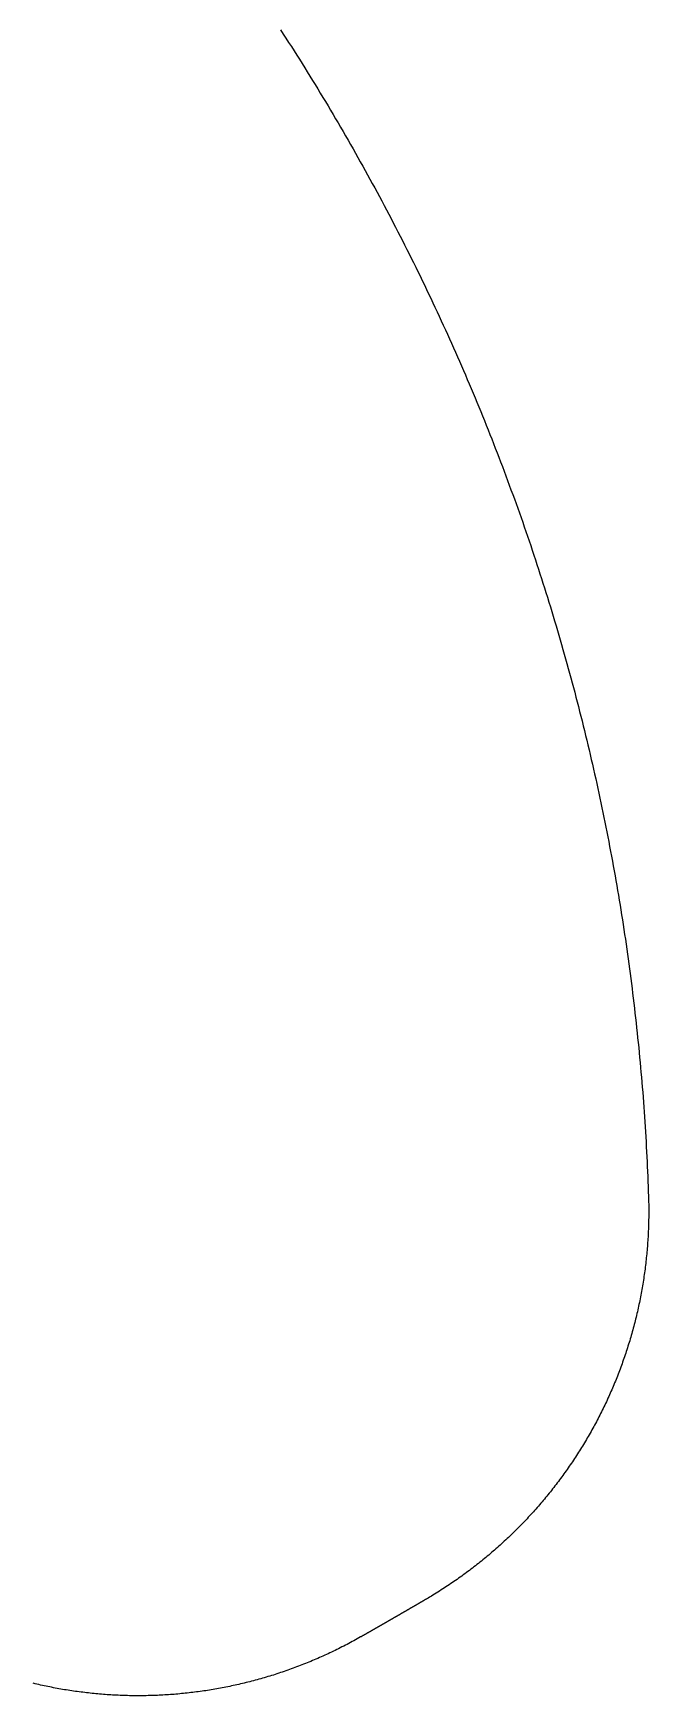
# Model space of a CAD drawing. Header units: millimetres. Extents: x 0 to 300, y 0 to 160.
# Drawn here: x 187.761 to 188.856, y 115.118 to 118.077 of the extents above; entities that cross this region are included whole.
import ezdxf

# ---------------------------------------------------------------- set-up
doc = ezdxf.new("R2010")
doc.units = ezdxf.units.MM
doc.header["$MEASUREMENT"] = 0
doc.layers.add('Layer 1', color=1, linetype='Continuous', true_color=0xff0000)

msp = doc.modelspace()

# ---------------------------------------------------------------- linework, layer by layer
at = {"layer": 'Layer 1'}
msp.add_lwpolyline([(188.2008, 118.0832), (188.2056, 118.0757), (188.2104, 118.0683), (188.2152, 118.0608), (188.22, 118.0534), (188.2248, 118.0459), (188.2295, 118.0384), (188.2343, 118.0309), (188.239, 118.0234), (188.2437, 118.0159), (188.2484, 118.0084), (188.253, 118.0009), (188.2577, 117.9933), (188.2623, 117.9858), (188.2669, 117.9782), (188.2715, 117.9707), (188.2761, 117.9631), (188.2806, 117.9555), (188.2852, 117.9479), (188.2897, 117.9403), (188.2942, 117.9327), (188.2987, 117.9251), (188.3032, 117.9175), (188.3077, 117.9098), (188.3121, 117.9022), (188.3165, 117.8945), (188.3209, 117.8869), (188.3253, 117.8792), (188.3297, 117.8715), (188.334, 117.8638), (188.3384, 117.8561), (188.3427, 117.8484), (188.347, 117.8407), (188.3513, 117.833), (188.3556, 117.8253), (188.3598, 117.8175), (188.364, 117.8098), (188.3683, 117.802), (188.3725, 117.7943), (188.3766, 117.7865), (188.3808, 117.7787), (188.385, 117.7709), (188.3891, 117.7631), (188.3932, 117.7553), (188.3973, 117.7475), (188.4014, 117.7397), (188.4054, 117.7318), (188.4095, 117.724), (188.4135, 117.7162), (188.4175, 117.7083), (188.4215, 117.7004), (188.4255, 117.6926), (188.4294, 117.6847), (188.4334, 117.6768), (188.4373, 117.6689), (188.4412, 117.661), (188.4451, 117.6531), (188.4489, 117.6452), (188.4528, 117.6373), (188.4566, 117.6293), (188.4604, 117.6214), (188.4642, 117.6134), (188.468, 117.6055), (188.4718, 117.5975), (188.4755, 117.5895), (188.4792, 117.5816), (188.483, 117.5736), (188.4866, 117.5656), (188.4903, 117.5576), (188.494, 117.5496), (188.4976, 117.5415), (188.5012, 117.5335), (188.5048, 117.5255), (188.5084, 117.5174), (188.512, 117.5094), (188.5155, 117.5013), (188.5191, 117.4933), (188.5226, 117.4852), (188.5261, 117.4771), (188.5296, 117.4691), (188.533, 117.461), (188.5365, 117.4529), (188.5399, 117.4448), (188.5433, 117.4367), (188.5467, 117.4285), (188.5501, 117.4204), (188.5534, 117.4123), (188.5568, 117.4041), (188.5601, 117.396), (188.5634, 117.3878), (188.5667, 117.3797), (188.5699, 117.3715), (188.5732, 117.3633), (188.5764, 117.3552), (188.5796, 117.347), (188.5828, 117.3388), (188.586, 117.3306), (188.5891, 117.3224), (188.5923, 117.3142), (188.5954, 117.3059), (188.5985, 117.2977), (188.6016, 117.2895), (188.6047, 117.2812), (188.6077, 117.273), (188.6107, 117.2647), (188.6138, 117.2565), (188.6168, 117.2482), (188.6197, 117.2399), (188.6227, 117.2317), (188.6256, 117.2234), (188.6286, 117.2151), (188.6315, 117.2068), (188.6344, 117.1985), (188.6372, 117.1902), (188.6401, 117.1819), (188.6429, 117.1735), (188.6457, 117.1652), (188.6485, 117.1569), (188.6513, 117.1485), (188.6541, 117.1402), (188.6568, 117.1318), (188.6595, 117.1235), (188.6622, 117.1151), (188.6649, 117.1067), (188.6676, 117.0984), (188.6703, 117.09), (188.6729, 117.0816), (188.6755, 117.0732), (188.6781, 117.0648), (188.6807, 117.0564), (188.6832, 117.048), (188.6858, 117.0396), (188.6883, 117.0312), (188.6908, 117.0227), (188.6933, 117.0143), (188.6958, 117.0059), (188.6982, 116.9974), (188.7007, 116.989), (188.7031, 116.9805), (188.7055, 116.9721), (188.7078, 116.9636), (188.7102, 116.9551), (188.7125, 116.9467), (188.7149, 116.9382), (188.7172, 116.9297), (188.7195, 116.9212), (188.7217, 116.9127), (188.724, 116.9042), (188.7262, 116.8957), (188.7284, 116.8872), (188.7306, 116.8787), (188.7328, 116.8701), (188.7349, 116.8616), (188.7371, 116.8531), (188.7392, 116.8446), (188.7413, 116.836), (188.7434, 116.8275), (188.7455, 116.8189), (188.7475, 116.8104), (188.7495, 116.8018), (188.7515, 116.7932), (188.7535, 116.7847), (188.7555, 116.7761), (188.7575, 116.7675), (188.7594, 116.7589), (188.7613, 116.7503), (188.7632, 116.7417), (188.7651, 116.7331), (188.7669, 116.7245), (188.7688, 116.7159), (188.7706, 116.7073), (188.7724, 116.6987), (188.7742, 116.6901), (188.776, 116.6815), (188.7777, 116.6728), (188.7794, 116.6642), (188.7812, 116.6556), (188.7828, 116.6469), (188.7845, 116.6383), (188.7862, 116.6296), (188.7878, 116.621), (188.7894, 116.6123), (188.791, 116.6037), (188.7926, 116.595), (188.7942, 116.5863), (188.7957, 116.5776), (188.7972, 116.569), (188.7987, 116.5603), (188.8002, 116.5516), (188.8017, 116.5429), (188.8031, 116.5342), (188.8046, 116.5255), (188.806, 116.5168), (188.8074, 116.5081), (188.8088, 116.4994), (188.8101, 116.4907), (188.8114, 116.482), (188.8128, 116.4732), (188.8141, 116.4645), (188.8153, 116.4558), (188.8166, 116.4471), (188.8178, 116.4383), (188.8191, 116.4296), (188.8203, 116.4208), (188.8214, 116.4121), (188.8226, 116.4033), (188.8238, 116.3946), (188.8249, 116.3858), (188.826, 116.3771), (188.8271, 116.3683), (188.8281, 116.3596), (188.8292, 116.3508), (188.8302, 116.342), (188.8312, 116.3332), (188.8322, 116.3245), (188.8332, 116.3157), (188.8342, 116.3069), (188.8351, 116.2981), (188.836, 116.2893), (188.8369, 116.2805), (188.8378, 116.2717), (188.8387, 116.2629), (188.8395, 116.2541), (188.8403, 116.2453), (188.8411, 116.2365), (188.8419, 116.2277), (188.8427, 116.2189), (188.8434, 116.2101), (188.8441, 116.2012), (188.8449, 116.1924), (188.8455, 116.1836), (188.8462, 116.1748), (188.8469, 116.1659), (188.8475, 116.1571), (188.8481, 116.1483), (188.8487, 116.1394), (188.8493, 116.1306), (188.8498, 116.1218), (188.8503, 116.1129), (188.8509, 116.1041), (188.8514, 116.0952), (188.8518, 116.0864), (188.8523, 116.0775), (188.8527, 116.0686), (188.8531, 116.0598), (188.8535, 116.0509), (188.8539, 116.0421), (188.8543, 116.0332), (188.8546, 116.0243), (188.8549, 116.0155), (188.8552, 116.0066), (188.8554, 116.0032), (188.8554, 115.9997), (188.8555, 115.9963), (188.8556, 115.9929), (188.8556, 115.9894), (188.8557, 115.986), (188.8557, 115.9826), (188.8557, 115.9792), (188.8557, 115.9757), (188.8556, 115.9723), (188.8556, 115.9689), (188.8555, 115.9655), (188.8555, 115.9621), (188.8554, 115.9587), (188.8553, 115.9553), (188.8552, 115.9519), (188.855, 115.9485), (188.8549, 115.9451), (188.8547, 115.9417), (188.8546, 115.9383), (188.8544, 115.9349), (188.8542, 115.9315), (188.854, 115.9281), (188.8537, 115.9247), (188.8535, 115.9213), (188.8532, 115.9179), (188.853, 115.9146), (188.8527, 115.9112), (188.8524, 115.9078), (188.8521, 115.9044), (188.8518, 115.9011), (188.8514, 115.8977), (188.8511, 115.8944), (188.8507, 115.891), (188.8503, 115.8876), (188.8499, 115.8843), (188.8495, 115.8809), (188.8491, 115.8776), (188.8486, 115.8743), (188.8482, 115.8709), (188.8477, 115.8676), (188.8472, 115.8642), (188.8467, 115.8609), (188.8462, 115.8576), (188.8457, 115.8543), (188.8452, 115.8509), (188.8446, 115.8476), (188.844, 115.8443), (188.8435, 115.841), (188.8429, 115.8377), (188.8423, 115.8344), (188.8416, 115.8311), (188.841, 115.8278), (188.8404, 115.8245), (188.8397, 115.8212), (188.839, 115.8179), (188.8383, 115.8147), (188.8376, 115.8114), (188.8369, 115.8081), (188.8362, 115.8049), (188.8355, 115.8016), (188.8347, 115.7983), (188.8339, 115.7951), (188.8332, 115.7918), (188.8324, 115.7886), (188.8316, 115.7853), (188.8307, 115.7821), (188.8299, 115.7789), (188.8291, 115.7756), (188.8282, 115.7724), (188.8273, 115.7692), (188.8264, 115.766), (188.8255, 115.7628), (188.8246, 115.7595), (188.8237, 115.7563), (188.8227, 115.7531), (188.8218, 115.7499), (188.8208, 115.7468), (188.8198, 115.7436), (188.8188, 115.7404), (188.8178, 115.7372), (188.8168, 115.734), (188.8158, 115.7309), (188.8147, 115.7277), (188.8137, 115.7246), (188.8126, 115.7214), (188.8115, 115.7183), (188.8104, 115.7151), (188.8093, 115.712), (188.8082, 115.7089), (188.8071, 115.7057), (188.8059, 115.7026), (188.8048, 115.6995), (188.8036, 115.6964), (188.8024, 115.6933), (188.8012, 115.6902), (188.8, 115.6871), (188.7988, 115.684), (188.7975, 115.6809), (188.7963, 115.6778), (188.795, 115.6748), (188.7937, 115.6717), (188.7924, 115.6686), (188.7911, 115.6656), (188.7898, 115.6625), (188.7885, 115.6595), (188.7872, 115.6565), (188.7858, 115.6534), (188.7845, 115.6504), (188.7831, 115.6474), (188.7817, 115.6444), (188.7803, 115.6414), (188.7789, 115.6383), (188.7775, 115.6354), (188.776, 115.6324), (188.7746, 115.6294), (188.7731, 115.6264), (188.7716, 115.6234), (188.7701, 115.6205), (188.7686, 115.6175), (188.7671, 115.6146), (188.7656, 115.6116), (188.7641, 115.6087), (188.7625, 115.6057), (188.761, 115.6028), (188.7594, 115.5999), (188.7578, 115.597), (188.7562, 115.5941), (188.7546, 115.5912), (188.753, 115.5883), (188.7514, 115.5854), (188.7497, 115.5825), (188.7481, 115.5796), (188.7464, 115.5768), (188.7447, 115.5739), (188.743, 115.571), (188.7413, 115.5682), (188.7396, 115.5654), (188.7379, 115.5625), (188.7361, 115.5597), (188.7344, 115.5569), (188.7326, 115.5541), (188.7308, 115.5513), (188.7291, 115.5485), (188.7273, 115.5457), (188.7255, 115.5429), (188.7236, 115.5401), (188.7218, 115.5373), (188.72, 115.5346), (188.7181, 115.5318), (188.7162, 115.5291), (188.7144, 115.5264), (188.7125, 115.5236), (188.7106, 115.5209), (188.7087, 115.5182), (188.7067, 115.5155), (188.7048, 115.5128), (188.7028, 115.5101), (188.7009, 115.5074), (188.6989, 115.5047), (188.6969, 115.5021), (188.6949, 115.4994), (188.6929, 115.4967), (188.6909, 115.4941), (188.6889, 115.4915), (188.6869, 115.4888), (188.6848, 115.4862), (188.6827, 115.4836), (188.6807, 115.481), (188.6786, 115.4784), (188.6765, 115.4758), (188.6744, 115.4732), (188.6723, 115.4707), (188.6702, 115.4681), (188.668, 115.4655), (188.6659, 115.463), (188.6637, 115.4605), (188.6615, 115.4579), (188.6594, 115.4554), (188.6572, 115.4529), (188.655, 115.4504), (188.6527, 115.4479), (188.6505, 115.4454), (188.6483, 115.4429), (188.646, 115.4405), (188.6438, 115.438), (188.6415, 115.4356), (188.6392, 115.4331), (188.6369, 115.4307), (188.6346, 115.4283), (188.6323, 115.4259), (188.63, 115.4234), (188.6277, 115.4211), (188.6253, 115.4187), (188.623, 115.4163), (188.6206, 115.4139), (188.6182, 115.4116), (188.6158, 115.4092), (188.6134, 115.4069), (188.611, 115.4045), (188.6086, 115.4022), (188.6062, 115.3999), (188.6038, 115.3976), (188.6013, 115.3953), (188.5988, 115.393), (188.5964, 115.3907), (188.5939, 115.3885), (188.5914, 115.3862), (188.5889, 115.384), (188.5864, 115.3817), (188.5839, 115.3795), (188.5813, 115.3773), (188.5788, 115.3751), (188.5762, 115.3729), (188.5737, 115.3707), (188.5711, 115.3685), (188.5685, 115.3664), (188.5659, 115.3642), (188.5633, 115.3621), (188.5607, 115.3599), (188.5581, 115.3578), (188.5555, 115.3557), (188.5528, 115.3536), (188.5502, 115.3515), (188.5475, 115.3494), (188.5448, 115.3473), (188.5421, 115.3453), (188.5395, 115.3432), (188.5368, 115.3412), (188.534, 115.3391), (188.5313, 115.3371), (188.5286, 115.3351), (188.5258, 115.3331), (188.5231, 115.3311), (188.5203, 115.3291), (188.5176, 115.3272), (188.5148, 115.3252), (188.512, 115.3233), (188.5092, 115.3213), (188.5064, 115.3194), (188.5036, 115.3175), (188.5007, 115.3156), (188.4979, 115.3137), (188.495, 115.3118), (188.4922, 115.31), (188.4893, 115.3081), (188.4864, 115.3063), (188.4835, 115.3044), (188.4807, 115.3026), (188.4777, 115.3008), (188.4748, 115.299), (188.4719, 115.2972), (188.469, 115.2954), (188.466, 115.2936), (188.4631, 115.2919), (188.4601, 115.2901), (188.4597, 115.2899), (188.4592, 115.2896), (188.4587, 115.2893), (188.4583, 115.2891), (188.4578, 115.2888), (188.4574, 115.2885), (188.4569, 115.2883), (188.4565, 115.288), (188.456, 115.2877), (188.4556, 115.2875), (188.4551, 115.2872), (188.4547, 115.2869), (188.4542, 115.2867), (188.4537, 115.2864), (188.4533, 115.2861), (188.4528, 115.2859), (188.4524, 115.2856), (188.4519, 115.2853), (188.4515, 115.2851), (188.451, 115.2848), (188.4506, 115.2845), (188.4501, 115.2843), (188.4496, 115.284), (188.4492, 115.2837), (188.4487, 115.2835), (188.4483, 115.2832), (188.4478, 115.2829), (188.4474, 115.2827), (188.4469, 115.2824), (188.4465, 115.2821), (188.446, 115.2819), (188.4455, 115.2816), (188.4451, 115.2813), (188.4446, 115.2811), (188.4442, 115.2808), (188.4437, 115.2805), (188.4433, 115.2803), (188.4428, 115.28), (188.4424, 115.2797), (188.4419, 115.2795), (188.4415, 115.2792), (188.441, 115.2789), (188.4405, 115.2787), (188.4401, 115.2784), (188.4396, 115.2781), (188.4392, 115.2779), (188.4387, 115.2776), (188.4383, 115.2773), (188.4378, 115.2771), (188.4374, 115.2768), (188.4369, 115.2765), (188.4364, 115.2763), (188.436, 115.276), (188.4355, 115.2757), (188.4351, 115.2755), (188.4346, 115.2752), (188.4342, 115.2749), (188.4337, 115.2747), (188.4333, 115.2744), (188.4328, 115.2742), (188.4323, 115.2739), (188.4319, 115.2736), (188.4314, 115.2734), (188.431, 115.2731), (188.4305, 115.2728), (188.4301, 115.2726), (188.4296, 115.2723), (188.4291, 115.272), (188.4287, 115.2718), (188.4282, 115.2715), (188.4278, 115.2712), (188.4273, 115.271), (188.4269, 115.2707), (188.4264, 115.2704), (188.426, 115.2702), (188.4255, 115.2699), (188.425, 115.2696), (188.4246, 115.2694), (188.4241, 115.2691), (188.4237, 115.2688), (188.4232, 115.2686), (188.4228, 115.2683), (188.4223, 115.2681), (188.4219, 115.2678), (188.4214, 115.2675), (188.4209, 115.2673), (188.4205, 115.267), (188.42, 115.2667), (188.4196, 115.2665), (188.4191, 115.2662), (188.4187, 115.2659), (188.4182, 115.2657), (188.4177, 115.2654), (188.4173, 115.2651), (188.4168, 115.2649), (188.4164, 115.2646), (188.4159, 115.2644), (188.4155, 115.2641), (188.415, 115.2638), (188.4146, 115.2636), (188.4141, 115.2633), (188.4136, 115.263), (188.4132, 115.2628), (188.4127, 115.2625), (188.4123, 115.2622), (188.4118, 115.262), (188.4114, 115.2617), (188.4109, 115.2614), (188.4105, 115.2612), (188.41, 115.2609), (188.4095, 115.2607), (188.4091, 115.2604), (188.4086, 115.2601), (188.4082, 115.2599), (188.4077, 115.2596), (188.4073, 115.2593), (188.4068, 115.2591), (188.4063, 115.2588), (188.4059, 115.2585), (188.4054, 115.2583), (188.405, 115.258), (188.4045, 115.2578), (188.4041, 115.2575), (188.4036, 115.2572), (188.4031, 115.257), (188.4027, 115.2567), (188.4022, 115.2564), (188.4018, 115.2562), (188.4013, 115.2559), (188.4009, 115.2556), (188.4004, 115.2554), (188.4, 115.2551), (188.3995, 115.2549), (188.399, 115.2546), (188.3986, 115.2543), (188.3981, 115.2541), (188.3977, 115.2538), (188.3972, 115.2535), (188.3968, 115.2533), (188.3963, 115.253), (188.3958, 115.2527), (188.3954, 115.2525), (188.3949, 115.2522), (188.3945, 115.252), (188.394, 115.2517), (188.3936, 115.2514), (188.3931, 115.2512), (188.3926, 115.2509), (188.3922, 115.2506), (188.3917, 115.2504), (188.3913, 115.2501), (188.3908, 115.2499), (188.3904, 115.2496), (188.3899, 115.2493), (188.3894, 115.2491), (188.389, 115.2488), (188.3885, 115.2485), (188.3881, 115.2483), (188.3876, 115.248), (188.3872, 115.2477), (188.3867, 115.2475), (188.3862, 115.2472), (188.3858, 115.247), (188.3853, 115.2467), (188.3849, 115.2464), (188.3844, 115.2462), (188.384, 115.2459), (188.3835, 115.2456), (188.383, 115.2454), (188.3826, 115.2451), (188.3821, 115.2449), (188.3817, 115.2446), (188.3812, 115.2443), (188.3808, 115.2441), (188.3803, 115.2438), (188.3798, 115.2435), (188.3794, 115.2433), (188.3789, 115.243), (188.3785, 115.2428), (188.378, 115.2425), (188.3776, 115.2422), (188.3771, 115.242), (188.3766, 115.2417), (188.3762, 115.2415), (188.3757, 115.2412), (188.3753, 115.2409), (188.3748, 115.2407), (188.3744, 115.2404), (188.3739, 115.2401), (188.3734, 115.2399), (188.373, 115.2396), (188.3725, 115.2394), (188.3721, 115.2391), (188.3716, 115.2388), (188.3712, 115.2386), (188.3707, 115.2383), (188.3702, 115.238), (188.3698, 115.2378), (188.3693, 115.2375), (188.3689, 115.2373), (188.3684, 115.237), (188.368, 115.2367), (188.3675, 115.2365), (188.367, 115.2362), (188.3666, 115.2359), (188.3661, 115.2357), (188.3657, 115.2354), (188.3652, 115.2352), (188.3648, 115.2349), (188.3643, 115.2346), (188.3638, 115.2344), (188.3634, 115.2341), (188.3629, 115.2339), (188.3625, 115.2336), (188.362, 115.2333), (188.3615, 115.2331), (188.3611, 115.2328), (188.3606, 115.2325), (188.3602, 115.2323), (188.3597, 115.232), (188.3593, 115.2318), (188.3588, 115.2315), (188.3583, 115.2312), (188.3579, 115.231), (188.3574, 115.2307), (188.357, 115.2305), (188.3565, 115.2302), (188.3561, 115.2299), (188.3556, 115.2297), (188.3551, 115.2294), (188.3547, 115.2291), (188.3542, 115.2289), (188.3538, 115.2286), (188.3533, 115.2284), (188.3528, 115.2281), (188.3524, 115.2278), (188.3519, 115.2276), (188.3515, 115.2273), (188.351, 115.2271), (188.3506, 115.2268), (188.3501, 115.2265), (188.3496, 115.2263), (188.3492, 115.226), (188.3487, 115.2258), (188.3483, 115.2255), (188.3478, 115.2252), (188.3474, 115.225), (188.3469, 115.2247), (188.3464, 115.2244), (188.346, 115.2242), (188.3455, 115.2239), (188.3451, 115.2237), (188.3446, 115.2234), (188.3441, 115.2231), (188.3437, 115.2229), (188.3432, 115.2226), (188.3402, 115.2209), (188.3372, 115.2192), (188.3342, 115.2176), (188.3312, 115.2159), (188.3282, 115.2143), (188.3252, 115.2127), (188.3222, 115.2111), (188.3191, 115.2095), (188.3161, 115.2079), (188.3131, 115.2063), (188.31, 115.2048), (188.307, 115.2032), (188.3039, 115.2017), (188.3009, 115.2002), (188.2978, 115.1987), (188.2947, 115.1972), (188.2917, 115.1957), (188.2886, 115.1943), (188.2855, 115.1928), (188.2824, 115.1914), (188.2793, 115.19), (188.2762, 115.1886), (188.2731, 115.1872), (188.27, 115.1858), (188.2669, 115.1844), (188.2638, 115.1831), (188.2607, 115.1818), (188.2576, 115.1805), (188.2545, 115.1791), (188.2513, 115.1779), (188.2482, 115.1766), (188.2451, 115.1753), (188.2419, 115.1741), (188.2388, 115.1728), (188.2356, 115.1716), (188.2325, 115.1704), (188.2293, 115.1692), (188.2262, 115.168), (188.223, 115.1668), (188.2198, 115.1657), (188.2167, 115.1646), (188.2135, 115.1634), (188.2103, 115.1623), (188.2071, 115.1612), (188.2039, 115.1601), (188.2008, 115.1591), (188.1976, 115.158), (188.1944, 115.157), (188.1912, 115.1559), (188.188, 115.1549), (188.1848, 115.1539), (188.1816, 115.1529), (188.1783, 115.152), (188.1751, 115.151), (188.1719, 115.15), (188.1687, 115.1491), (188.1655, 115.1482), (188.1622, 115.1473), (188.159, 115.1464), (188.1558, 115.1455), (188.1525, 115.1447), (188.1493, 115.1438), (188.1461, 115.143), (188.1428, 115.1421), (188.1396, 115.1413), (188.1363, 115.1405), (188.1331, 115.1398), (188.1298, 115.139), (188.1266, 115.1382), (188.1233, 115.1375), (188.1201, 115.1368), (188.1168, 115.1361), (188.1135, 115.1354), (188.1103, 115.1347), (188.107, 115.134), (188.1037, 115.1334), (188.1005, 115.1327), (188.0972, 115.1321), (188.0939, 115.1315), (188.0906, 115.1309), (188.0874, 115.1303), (188.0841, 115.1297), (188.0808, 115.1291), (188.0775, 115.1286), (188.0742, 115.1281), (188.0709, 115.1275), (188.0676, 115.127), (188.0644, 115.1265), (188.0611, 115.1261), (188.0578, 115.1256), (188.0545, 115.1251), (188.0512, 115.1247), (188.0479, 115.1243), (188.0446, 115.1239), (188.0413, 115.1235), (188.038, 115.1231), (188.0347, 115.1227), (188.0314, 115.1224), (188.0281, 115.122), (188.0248, 115.1217), (188.0214, 115.1214), (188.0181, 115.1211), (188.0148, 115.1208), (188.0115, 115.1205), (188.0082, 115.1203), (188.0049, 115.12), (188.0016, 115.1198), (187.9983, 115.1196), (187.995, 115.1194), (187.9916, 115.1192), (187.9883, 115.119), (187.985, 115.1189), (187.9817, 115.1187), (187.9784, 115.1186), (187.9751, 115.1185), (187.9717, 115.1184), (187.9684, 115.1183), (187.9651, 115.1182), (187.9618, 115.1181), (187.9585, 115.1181), (187.9552, 115.118), (187.9518, 115.118), (187.9485, 115.118), (187.9452, 115.118), (187.9419, 115.118), (187.9386, 115.118), (187.9353, 115.1181), (187.9319, 115.1181), (187.9286, 115.1182), (187.9253, 115.1183), (187.922, 115.1184), (187.9187, 115.1185), (187.9154, 115.1186), (187.912, 115.1188), (187.9087, 115.1189), (187.9054, 115.1191), (187.9021, 115.1193), (187.8988, 115.1195), (187.8955, 115.1197), (187.8922, 115.1199), (187.8889, 115.1201), (187.8856, 115.1204), (187.8822, 115.1207), (187.8789, 115.1209), (187.8756, 115.1212), (187.8723, 115.1215), (187.869, 115.1219), (187.8657, 115.1222), (187.8624, 115.1225), (187.8591, 115.1229), (187.8558, 115.1233), (187.8525, 115.1237), (187.8492, 115.1241), (187.8459, 115.1245), (187.8426, 115.1249), (187.8393, 115.1253), (187.8361, 115.1258), (187.8328, 115.1263), (187.8295, 115.1268), (187.8262, 115.1273), (187.8229, 115.1278), (187.8196, 115.1283), (187.8163, 115.1288), (187.8131, 115.1294), (187.8098, 115.1299), (187.8065, 115.1305), (187.8032, 115.1311), (187.8, 115.1317), (187.7967, 115.1323), (187.7934, 115.133), (187.7902, 115.1336), (187.7869, 115.1343), (187.7836, 115.135), (187.7804, 115.1357), (187.7771, 115.1364), (187.7739, 115.1371), (187.7706, 115.1378), (187.7674, 115.1386), (187.7641, 115.1393), (187.7609, 115.1401)], dxfattribs=at)

doc.saveas('drawing.dxf')
